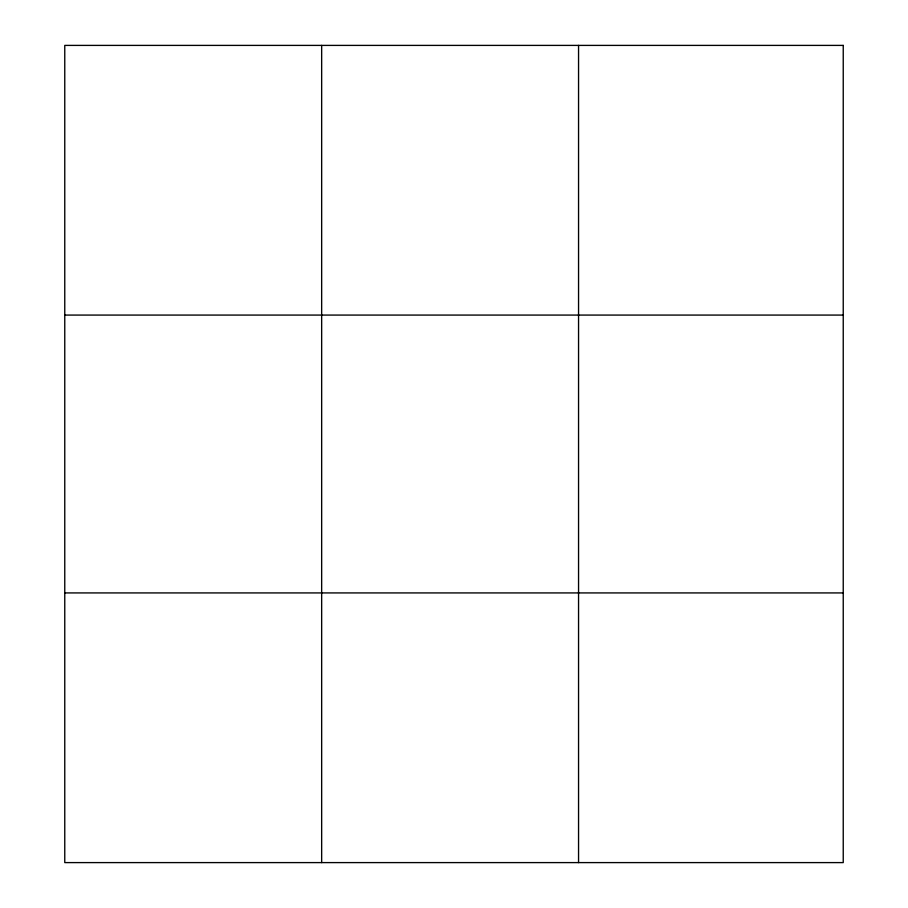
<?xml version="1.0" encoding="UTF-8"?>
<svg xmlns="http://www.w3.org/2000/svg" width="908" height="908" viewBox="0 0 908 908"><rect width="100%" height="100%" fill="white"/><g stroke="black" fill="none" stroke-linecap="round" stroke-linejoin="round"><path stroke-width="1.36" d="M321.659 45.4L321.659 862.6M578.555 45.4L578.555 862.6M64.763 315.076L843.237 315.076M64.763 592.924L843.237 592.924M843.237 45.4L843.237 862.6L64.763 862.6L64.763 45.4L843.237 45.4"/></g></svg>
